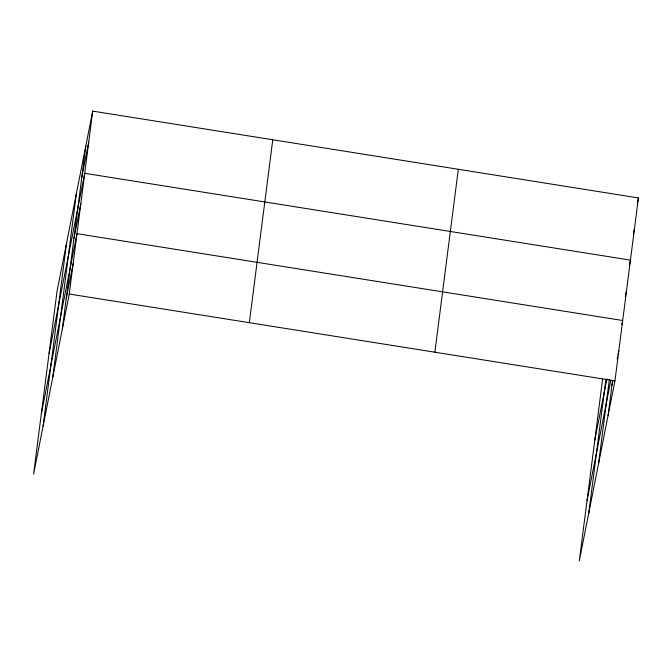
<?xml version="1.0" encoding="UTF-8"?>
<svg xmlns="http://www.w3.org/2000/svg" width="672" height="672" viewBox="0 0 672 672"><rect width="100%" height="100%" fill="white"/><g stroke="black" fill="none" stroke-linecap="round" stroke-linejoin="round"><path stroke-width="1.01" d="M43.084 426.157L66.536 243.239M52.853 376.807L76.314 193.889M62.345 328.91L85.798 145.984M92.702 111.115L57.053 291.136L33.6 474.062L69.25 294.034L92.702 111.115L638.4 197.938L614.947 380.864L579.298 560.885L602.624 379M249.329 322.686L272.782 139.768M434.868 352.212L458.321 169.285M588.781 512.988L605.858 379.823M598.559 463.638L609.37 379.336M608.042 415.741L612.578 380.352M81.808 177.08L88.712 142.212M49.081 353.329L84.722 173.309L630.428 260.131L629.412 265.264M73.954 238.358L80.858 203.49M41.336 413.692L76.986 233.671L622.684 320.502L621.877 324.601M66.209 298.729L73.114 263.852M637.384 203.07L638.4 197.938M633.394 234.167L634.41 229.034M594.779 440.16L606.908 378.89M625.338 296.47L626.556 290.312M587.042 500.522L610.84 380.318M611.915 385.552L612.923 380.428M617.19 358.89L617.593 356.832M618.005 354.782L618.82 350.683M69.25 294.034L614.947 380.864"/></g></svg>
